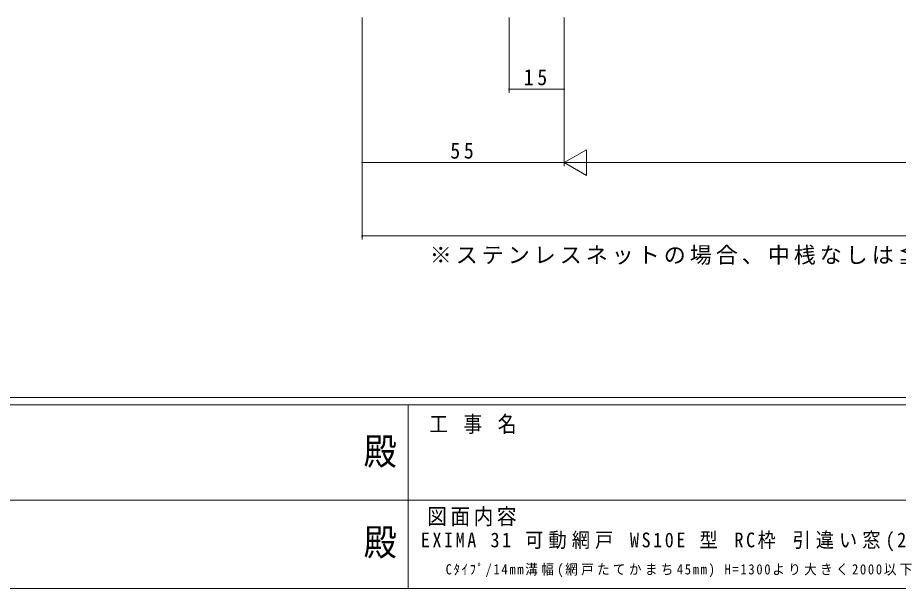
# Model space of a CAD drawing. Units: millimetres, scale not verified. Extents: x -567 to 567, y -403 to 403.
# Drawn here: x -119.1 to 120.8, y -403 to -247.5 of the extents above; entities that cross this region are included whole.
import ezdxf
from ezdxf.enums import TextEntityAlignment as Align

# ---------------------------------------------------------------- set-up
doc = ezdxf.new("R2010")
doc.units = ezdxf.units.MM
doc.header["$LTSCALE"] = 2
doc.layers.add('0-1_YKK_ZWAK', color=7, linetype='Continuous', lineweight=18)
doc.layers.add('0-6_YKK_D', color=6, linetype='Continuous', lineweight=18)
doc.layers.add('0-2_USER1', color=7, linetype='Continuous')
doc.styles.add('ＭＳ ゴシック', font='')
doc.styles.get('ＭＳ ゴシック').set_extended_font_data('MS Gothic')

msp = doc.modelspace()

# ---------------------------------------------------------------- linework, layer by layer
at = {"layer": '0-1_YKK_ZWAK'}
for p, q in [((537.274, -351), (-562.726, -351)), ((483.274, -353), (-562.726, -353)), ((-12.726, -353), (-12.726, -403)), ((-194.726, -378.999), (-10.726, -378.999)), ((-10.726, -378.999), (173.274, -378.999)), ((-562.726, -403), (483.274, -403))]:
    msp.add_line(p, q, dxfattribs=at)
at = {"layer": '0-6_YKK_D'}
for p, q in [((-25.236, -247.461), (-25.236, -287.963)), ((-25.235, -247.461), (-25.235, -307.963)), ((14.764, -247.461), (14.764, -267.961)), ((29.764, -247.461), (29.764, -267.961)), ((29.764, -247.461), (29.764, -287.963)), ((29.764, -247.461), (29.764, -287.963)), ((29.764, -266.961), (14.764, -266.961)), ((29.764, -286.963), (35.826, -283.463)), ((35.826, -290.463), (35.826, -283.463)), ((29.764, -286.963), (-25.236, -286.963)), ((29.764, -286.963), (41.889, -286.963)), ((29.764, -286.963), (35.826, -290.463)), ((36.764, -286.963), (362.764, -286.963)), ((-25.235, -306.963), (424.765, -306.96))]:
    msp.add_line(p, q, dxfattribs=at)
for centre, start, end in [((14.764, -266.961), 0, 180), ((14.764, -266.961), 180, 0), ((29.764, -266.961), 0, 180), ((29.764, -266.961), 180, 0), ((-25.236, -286.963), 0, 180), ((-25.236, -286.963), 180, 0), ((-25.235, -306.963), 0.00033, 180.00033), ((-25.235, -306.963), 180.00033, 0.00033)]:
    msp.add_arc(centre, 0.106, start, end, dxfattribs=at)

# ---------------------------------------------------------------- texts
at = {"layer": '0-1_YKK_ZWAK', "style": 'ＭＳ ゴシック', "width": 0.9}
for p in [(-24.843, -371.509), (-24.843, -396.254)]:
    msp.add_text('殿', height=7.331, dxfattribs=at).set_placement(p, align=Align.BOTTOM_LEFT)
at = {"layer": '0-1_YKK_ZWAK', "char_height": 4.399, "attachment_point": 7, "style": 'ＭＳ ゴシック'}
for s, insert in [('\\T1.22;\\W0.85;工\\~事\\~名', (-6.994, -360.904)), ('\\T1.17;\\W0.9;図面内容', (-7.558, -386.069))]:
    msp.add_mtext(s, dxfattribs=dict(at, insert=insert))
at = {"layer": '0-2_USER1', "attachment_point": 7, "style": 'ＭＳ ゴシック'}
for s, insert, char_height in [('\\T1.18;※ステンレスネットの場合、中桟なしは≦1500となります。', (-6.857, -314.839), 4.399), ('\\T1.28;\\W0.9;EXIMA\\~31\\~可動網戸\\~WS10E\\~型\\~RC枠\\~引違い窓(2枚建)', (-9.283, -392.886), 4.032), ('\\T1.27;\\W0.9;Cﾀｲﾌﾟ/14mm溝幅(網戸たてかまち45mm)\\~H=1300より大きく2000以下', (-2.519, -399.935), 2.786)]:
    msp.add_mtext(s, dxfattribs=dict(at, insert=insert, char_height=char_height))
at = {"layer": '0-6_YKK_D', "color": 7, "char_height": 4.399, "attachment_point": 7, "style": 'ＭＳ ゴシック'}
for s, insert in [('\\T1.37;\\W0.9;15', (18.744, -265.961)), ('\\T1.37;\\W0.9;55', (-1.256, -285.963))]:
    msp.add_mtext(s, dxfattribs=dict(at, insert=insert))

doc.saveas('drawing.dxf')
